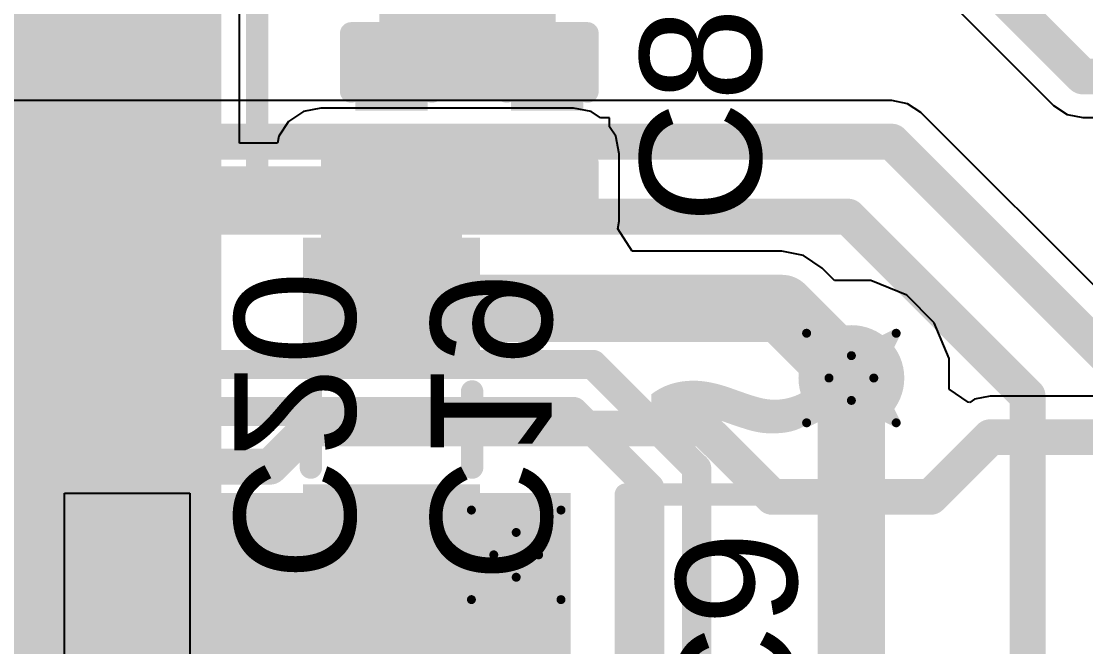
# Model space of a CAD drawing. Header units: inches. Extents: x -6 to 328, y -12 to 81.
# Drawn here: x 22.62 to 28.65, y 18.16 to 21.71 of the extents above; entities that cross this region are included whole.
import ezdxf

# ---------------------------------------------------------------- set-up
doc = ezdxf.new("R2010")
doc.units = ezdxf.units.IN
for name, color, linetype in [('Bottom Layer', 5, 'Continuous'), ('Bottom Overlay', 54, 'Continuous'), ('Drill Drawing', 1, 'Continuous'), ('Top Layer', 1, 'Continuous'), ('Top Overlay', 2, 'Continuous'), ('Top Paste', 8, 'Continuous'), ('Top Solder', 216, 'Continuous'), ('Via Holes', 16, 'Continuous')]:
    doc.layers.add(name, color=color, linetype=linetype)
doc.styles.add('Arial', font='', dxfattribs={"height": 0.2})
doc.styles.add('Arial_Bold', font='', dxfattribs={"height": 0.2})
doc.styles.get('Arial').set_extended_font_data('Arial')
doc.styles.get('Arial_Bold').set_extended_font_data('Arial', bold=True)

# ---------------------------------------------------------------- blocks, each defined once
blk = doc.blocks.new('LAN9255_ZMX019_9')
at = {"layer": 'Top Layer'}
for points in [[(-5.3, 8.45), (-5.3, 6.95), (-5.5, 6.95), (-5.5, 8.45)], [(-4.9, 8.45), (-4.9, 6.95), (-5.1, 6.95), (-5.1, 8.45)], [(-4.5, 8.45), (-4.5, 6.95), (-4.7, 6.95), (-4.7, 8.45)], [(-4.1, 8.45), (-4.1, 6.95), (-4.3, 6.95), (-4.3, 8.45)], [(-3.7, 8.45), (-3.7, 6.95), (-3.9, 6.95), (-3.9, 8.45)], [(-3.3, 8.45), (-3.3, 6.95), (-3.5, 6.95), (-3.5, 8.45)], [(-2.9, 8.45), (-2.9, 6.95), (-3.1, 6.95), (-3.1, 8.45)], [(-2.5, 8.45), (-2.5, 6.95), (-2.7, 6.95), (-2.7, 8.45)], [(-2.1, 8.45), (-2.1, 6.95), (-2.3, 6.95), (-2.3, 8.45)]]:
    blk.add_hatch(color=1, dxfattribs=at).paths.add_polyline_path(points)
at = {"layer": 'Top Paste'}
for points in [[(-5.3, 8.45), (-5.3, 6.95), (-5.5, 6.95), (-5.5, 8.45)], [(-4.9, 8.45), (-4.9, 6.95), (-5.1, 6.95), (-5.1, 8.45)], [(-4.5, 8.45), (-4.5, 6.95), (-4.7, 6.95), (-4.7, 8.45)], [(-4.1, 8.45), (-4.1, 6.95), (-4.3, 6.95), (-4.3, 8.45)], [(-3.7, 8.45), (-3.7, 6.95), (-3.9, 6.95), (-3.9, 8.45)], [(-3.3, 8.45), (-3.3, 6.95), (-3.5, 6.95), (-3.5, 8.45)], [(-2.9, 8.45), (-2.9, 6.95), (-3.1, 6.95), (-3.1, 8.45)], [(-2.5, 8.45), (-2.5, 6.95), (-2.7, 6.95), (-2.7, 8.45)], [(-2.1, 8.45), (-2.1, 6.95), (-2.3, 6.95), (-2.3, 8.45)]]:
    blk.add_hatch(color=8, dxfattribs=at).paths.add_polyline_path(points)
at = {"layer": 'Top Solder'}
for points in [[(-5.1984, 8.5516), (-5.1984, 6.8484), (-5.6016, 6.8484), (-5.6016, 8.5516)], [(-4.7984, 8.5516), (-4.7984, 6.8484), (-5.2016, 6.8484), (-5.2016, 8.5516)], [(-4.3984, 8.5516), (-4.3984, 6.8484), (-4.8016, 6.8484), (-4.8016, 8.5516)], [(-3.9984, 8.5516), (-3.9984, 6.8484), (-4.4016, 6.8484), (-4.4016, 8.5516)], [(-3.5984, 8.5516), (-3.5984, 6.8484), (-4.0016, 6.8484), (-4.0016, 8.5516)], [(-3.1984, 8.5516), (-3.1984, 6.8484), (-3.6016, 6.8484), (-3.6016, 8.5516)], [(-2.7984, 8.5516), (-2.7984, 6.8484), (-3.2016, 6.8484), (-3.2016, 8.5516)], [(-2.3984, 8.5516), (-2.3984, 6.8484), (-2.8016, 6.8484), (-2.8016, 8.5516)], [(-1.9984, 8.5516), (-1.9984, 6.8484), (-2.4016, 6.8484), (-2.4016, 8.5516)], [(-1.5984, 8.5516), (-1.5984, 6.8484), (-2.0016, 6.8484), (-2.0016, 8.5516)]]:
    blk.add_hatch(color=216, dxfattribs=at).paths.add_polyline_path(points)
blk = doc.blocks.new('IND_0603__1608_M_______41')
at = {"layer": 'Top Layer'}
for points in [[(-1, 0.4), (-0.4, 0.4), (-0.4, -0.4), (-1, -0.4)], [(0.4, 0.4), (1, 0.4), (1, -0.4), (0.4, -0.4)]]:
    blk.add_hatch(color=1, dxfattribs=at).paths.add_polyline_path(points)
at = {"layer": 'Top Paste'}
for points in [[(-1, 0.4), (-0.4, 0.4), (-0.4, -0.4), (-1, -0.4)], [(0.4, 0.4), (1, 0.4), (1, -0.4), (0.4, -0.4)]]:
    blk.add_hatch(color=8, dxfattribs=at).paths.add_polyline_path(points)
at = {"layer": 'Top Solder'}
for points in [[(-1.1016, 0.5016), (-0.2984, 0.5016), (-0.2984, -0.5016), (-1.1016, -0.5016)], [(0.2984, 0.5016), (1.1016, 0.5016), (1.1016, -0.5016), (0.2984, -0.5016)]]:
    blk.add_hatch(color=216, dxfattribs=at).paths.add_polyline_path(points)
at = {"layer": 'Top Overlay'}
for points in [[(-0.2032, 0.4572, 0.127, 0.127, 0), (0.2286, 0.4572, 0.127, 0.127, 0)], [(-0.2032, -0.4572, 0.127, 0.127, 0), (0.2286, -0.4572, 0.127, 0.127, 0)]]:
    blk.add_lwpolyline(points, format="xyseb", dxfattribs=at)
for points in [[(-0.2349, 0.4572, 0.0635, 0.0635, 1), (-0.1714, 0.4572, 0.0635, 0.0635, 1)], [(0.1968, 0.4572, 0.0635, 0.0635, 1), (0.2604, 0.4572, 0.0635, 0.0635, 1)], [(-0.2349, -0.4572, 0.0635, 0.0635, 1), (-0.1714, -0.4572, 0.0635, 0.0635, 1)], [(0.1968, -0.4572, 0.0635, 0.0635, 1), (0.2604, -0.4572, 0.0635, 0.0635, 1)]]:
    blk.add_lwpolyline(points, format="xyseb", close=True, dxfattribs=at)
blk = doc.blocks.new('CAP_0201_73')
at = {"layer": 'Top Layer'}
for points in [[(-0.45, 0.15), (-0.15, 0.15), (-0.15, -0.15), (-0.45, -0.15)], [(0.15, 0.15), (0.45, 0.15), (0.45, -0.15), (0.15, -0.15)]]:
    blk.add_hatch(color=1, dxfattribs=at).paths.add_polyline_path(points)
at = {"layer": 'Top Paste'}
for points in [[(-0.45, 0.15), (-0.15, 0.15), (-0.15, -0.15), (-0.45, -0.15)], [(0.15, 0.15), (0.45, 0.15), (0.45, -0.15), (0.15, -0.15)]]:
    blk.add_hatch(color=8, dxfattribs=at).paths.add_polyline_path(points)
at = {"layer": 'Top Solder'}
for points in [[(-0.505, 0.205), (-0.095, 0.205), (-0.095, -0.205), (-0.505, -0.205)], [(0.095, 0.205), (0.505, 0.205), (0.505, -0.205), (0.095, -0.205)]]:
    blk.add_hatch(color=216, dxfattribs=at).paths.add_polyline_path(points)
at = {"layer": 'Top Overlay'}
for points in [[(-0.5334, 0.2286, 0.127, 0.127, 0), (-0.2032, 0.2286, 0.127, 0.127, 0)], [(-0.5334, 0.2286, 0.127, 0.127, 0), (-0.5334, -0.2286, 0.127, 0.127, 0)], [(0.2032, 0.2286, 0.127, 0.127, 0), (0.5334, 0.2286, 0.127, 0.127, 0)], [(0.5334, 0.2286, 0.127, 0.127, 0), (0.5334, -0.2286, 0.127, 0.127, 0)], [(-0.5334, -0.2286, 0.127, 0.127, 0), (-0.2032, -0.2286, 0.127, 0.127, 0)], [(0.2032, -0.2286, 0.127, 0.127, 0), (0.5334, -0.2286, 0.127, 0.127, 0)]]:
    blk.add_lwpolyline(points, format="xyseb", dxfattribs=at)
for points in [[(-0.5651, 0.2286, 0.0635, 0.0635, 1), (-0.5016, 0.2286, 0.0635, 0.0635, 1)], [(-0.5651, 0.2286, 0.0635, 0.0635, 1), (-0.5016, 0.2286, 0.0635, 0.0635, 1)], [(-0.2349, 0.2286, 0.0635, 0.0635, 1), (-0.1714, 0.2286, 0.0635, 0.0635, 1)], [(0.1714, 0.2286, 0.0635, 0.0635, 1), (0.2349, 0.2286, 0.0635, 0.0635, 1)], [(0.5016, 0.2286, 0.0635, 0.0635, 1), (0.5651, 0.2286, 0.0635, 0.0635, 1)], [(0.5016, 0.2286, 0.0635, 0.0635, 1), (0.5651, 0.2286, 0.0635, 0.0635, 1)], [(-0.5651, -0.2286, 0.0635, 0.0635, 1), (-0.5016, -0.2286, 0.0635, 0.0635, 1)], [(-0.5651, -0.2286, 0.0635, 0.0635, 1), (-0.5016, -0.2286, 0.0635, 0.0635, 1)], [(-0.2349, -0.2286, 0.0635, 0.0635, 1), (-0.1714, -0.2286, 0.0635, 0.0635, 1)], [(0.1714, -0.2286, 0.0635, 0.0635, 1), (0.2349, -0.2286, 0.0635, 0.0635, 1)], [(0.5016, -0.2286, 0.0635, 0.0635, 1), (0.5651, -0.2286, 0.0635, 0.0635, 1)], [(0.5016, -0.2286, 0.0635, 0.0635, 1), (0.5651, -0.2286, 0.0635, 0.0635, 1)]]:
    blk.add_lwpolyline(points, format="xyseb", close=True, dxfattribs=at)
blk = doc.blocks.new('CAP_0201_74')
at = {"layer": 'Top Layer'}
for points in [[(-0.45, 0.15), (-0.15, 0.15), (-0.15, -0.15), (-0.45, -0.15)], [(0.15, 0.15), (0.45, 0.15), (0.45, -0.15), (0.15, -0.15)]]:
    blk.add_hatch(color=1, dxfattribs=at).paths.add_polyline_path(points)
at = {"layer": 'Top Paste'}
for points in [[(-0.45, 0.15), (-0.15, 0.15), (-0.15, -0.15), (-0.45, -0.15)], [(0.15, 0.15), (0.45, 0.15), (0.45, -0.15), (0.15, -0.15)]]:
    blk.add_hatch(color=8, dxfattribs=at).paths.add_polyline_path(points)
at = {"layer": 'Top Solder'}
for points in [[(-0.505, 0.205), (-0.095, 0.205), (-0.095, -0.205), (-0.505, -0.205)], [(0.095, 0.205), (0.505, 0.205), (0.505, -0.205), (0.095, -0.205)]]:
    blk.add_hatch(color=216, dxfattribs=at).paths.add_polyline_path(points)
at = {"layer": 'Top Overlay'}
for points in [[(-0.5334, 0.2286, 0.127, 0.127, 0), (-0.2032, 0.2286, 0.127, 0.127, 0)], [(-0.5334, 0.2286, 0.127, 0.127, 0), (-0.5334, -0.2286, 0.127, 0.127, 0)], [(0.2032, 0.2286, 0.127, 0.127, 0), (0.5334, 0.2286, 0.127, 0.127, 0)], [(0.5334, 0.2286, 0.127, 0.127, 0), (0.5334, -0.2286, 0.127, 0.127, 0)], [(-0.5334, -0.2286, 0.127, 0.127, 0), (-0.2032, -0.2286, 0.127, 0.127, 0)], [(0.2032, -0.2286, 0.127, 0.127, 0), (0.5334, -0.2286, 0.127, 0.127, 0)]]:
    blk.add_lwpolyline(points, format="xyseb", dxfattribs=at)
for points in [[(-0.5651, 0.2286, 0.0635, 0.0635, 1), (-0.5016, 0.2286, 0.0635, 0.0635, 1)], [(-0.5651, 0.2286, 0.0635, 0.0635, 1), (-0.5016, 0.2286, 0.0635, 0.0635, 1)], [(-0.2349, 0.2286, 0.0635, 0.0635, 1), (-0.1714, 0.2286, 0.0635, 0.0635, 1)], [(0.1714, 0.2286, 0.0635, 0.0635, 1), (0.2349, 0.2286, 0.0635, 0.0635, 1)], [(0.5016, 0.2286, 0.0635, 0.0635, 1), (0.5651, 0.2286, 0.0635, 0.0635, 1)], [(0.5016, 0.2286, 0.0635, 0.0635, 1), (0.5651, 0.2286, 0.0635, 0.0635, 1)], [(-0.5651, -0.2286, 0.0635, 0.0635, 1), (-0.5016, -0.2286, 0.0635, 0.0635, 1)], [(-0.5651, -0.2286, 0.0635, 0.0635, 1), (-0.5016, -0.2286, 0.0635, 0.0635, 1)], [(-0.2349, -0.2286, 0.0635, 0.0635, 1), (-0.1714, -0.2286, 0.0635, 0.0635, 1)], [(0.1714, -0.2286, 0.0635, 0.0635, 1), (0.2349, -0.2286, 0.0635, 0.0635, 1)], [(0.5016, -0.2286, 0.0635, 0.0635, 1), (0.5651, -0.2286, 0.0635, 0.0635, 1)], [(0.5016, -0.2286, 0.0635, 0.0635, 1), (0.5651, -0.2286, 0.0635, 0.0635, 1)]]:
    blk.add_lwpolyline(points, format="xyseb", close=True, dxfattribs=at)

msp = doc.modelspace()

# ---------------------------------------------------------------- hatches: boundary and pattern name
at = {"layer": 'Bottom Layer'}
h = msp.add_hatch(color=5, dxfattribs=at)
edge = h.paths.add_edge_path()
edge.add_arc((27.3219, 19.685), 0.3, 0, 360)
for points in [[(22.86, 15.7547), (23.5108, 15.7547), (23.5108, 19.0325), (22.86, 19.0325)], [(22.9108, 17.5316), (25.7302, 17.5316), (25.7302, 19.0325), (22.9108, 19.0325)]]:
    msp.add_hatch(color=5, dxfattribs=at).paths.add_polyline_path(points)
h = msp.add_hatch(color=5, dxfattribs=at)
edge = h.paths.add_edge_path()
edge.add_arc((25.4213, 18.682), 0.3, 0, 360)
at = {"layer": 'Top Layer'}
for points in [[(24.646, 21.257), (25.646, 21.257), (25.646, 23.5966), (24.646, 23.5966)], [(24.3142, 20.574), (25.7468, 20.574), (25.7468, 20.957), (24.3142, 20.957)], [(24.3142, 19.7802), (25.1142, 19.7802), (25.1142, 20.957), (24.3142, 20.957)]]:
    msp.add_hatch(color=1, dxfattribs=at).paths.add_polyline_path(points)
h = msp.add_hatch(color=1, dxfattribs=at)
edge = h.paths.add_edge_path()
edge.add_arc((27.3219, 19.685), 0.3, 0, 360)
h = msp.add_hatch(color=1, dxfattribs=at)
edge = h.paths.add_edge_path()
edge.add_arc((25.4213, 18.682), 0.3, 0, 360)
at = {"layer": 'Via Holes'}
h = msp.add_hatch(color=7, dxfattribs=at)
edge = h.paths.add_edge_path()
edge.add_arc((27.3219, 19.685), 0.15, 0, 360)
h = msp.add_hatch(color=7, dxfattribs=at)
edge = h.paths.add_edge_path()
edge.add_arc((25.4213, 18.682), 0.15, 0, 360)

# ---------------------------------------------------------------- linework, layer by layer
at = {"layer": 'Bottom Layer'}
for p, q in [((26.8453, 22.8547), (28.4688, 21.2311)), ((27.5512, 21.2589), (19.5761, 21.2589)), ((27.6404, 21.2412), (27.5512, 21.2589)), ((27.716, 21.1906), (27.6404, 21.2412)), ((29.5824, 19.3242), (27.716, 21.1906)), ((28.4688, 21.2311), (28.5445, 21.1806)), ((28.5445, 21.1806), (28.6337, 21.1628)), ((28.6337, 21.1628), (32.784, 21.1628)), ((22.86, 15.7547), (22.86, 19.0325)), ((22.86, 19.0325), (23.5712, 19.0325)), ((23.5712, 19.0325), (23.5712, 14.9189))]:
    msp.add_line(p, q, dxfattribs=at)
for points in [[(27.0101, 23.0195, 0.2032, 0.2032, 0), (28.6337, 21.3959, 0.2032, 0.2032, 0)], [(28.6337, 21.3959, 0.2032, 0.2032, 0), (32.8806, 21.3959, 0.2032, 0.2032, 0)], [(19.378, 21.0258, 0.2032, 0.2032, 0), (27.5512, 21.0258, 0.2032, 0.2032, 0)], [(27.5512, 21.0258, 0.2032, 0.2032, 0), (29.869, 18.708, 0.2032, 0.2032, 0)], [(17.4049, 20.6005, 0.2032, 0.2032, 0), (27.3035, 20.6005, 0.2032, 0.2032, 0)], [(27.3035, 20.6005, 0.2032, 0.2032, 0), (28.321, 19.583, 0.2032, 0.2032, 0)], [(27.3219, 17.3676, 0.381, 0.381, 0), (27.3219, 19.685, 0.381, 0.381, 0)], [(21.152, 19.7622, 0.1651, 0.1651, 0), (25.8556, 19.7622, 0.1651, 0.1651, 0)], [(25.8556, 19.7622, 0.1651, 0.1651, 0), (26.4447, 19.1731, 0.1651, 0.1651, 0)], [(28.321, 17.6276, 0.2032, 0.2032, 0), (28.321, 19.583, 0.2032, 0.2032, 0)], [(21.6737, 19.4955, 0.1651, 0.1651, 0), (25.7452, 19.4955, 0.1651, 0.1651, 0)], [(25.7452, 19.4955, 0.1651, 0.1651, 0), (26.178, 19.0626, 0.1651, 0.1651, 0)], [(26.4447, 17.3059, 0.1651, 0.1651, 0), (26.4447, 19.1731, 0.1651, 0.1651, 0)], [(26.178, 17.2903, 0.1651, 0.1651, 0), (26.178, 19.0626, 0.1651, 0.1651, 0)]]:
    msp.add_lwpolyline(points, format="xyseb", dxfattribs=at)
for points in [[(28.5829, 21.3959, 0.1016, 0.1016, 1), (28.6845, 21.3959, 0.1016, 0.1016, 1)], [(28.5829, 21.3959, 0.1016, 0.1016, 1), (28.6845, 21.3959, 0.1016, 0.1016, 1)], [(27.5004, 21.0258, 0.1016, 0.1016, 1), (27.602, 21.0258, 0.1016, 0.1016, 1)], [(27.5004, 21.0258, 0.1016, 0.1016, 1), (27.602, 21.0258, 0.1016, 0.1016, 1)], [(27.2527, 20.6005, 0.1016, 0.1016, 1), (27.3543, 20.6005, 0.1016, 0.1016, 1)], [(27.2527, 20.6005, 0.1016, 0.1016, 1), (27.3543, 20.6005, 0.1016, 0.1016, 1)], [(27.2266, 19.685, 0.1905, 0.1905, 1), (27.4171, 19.685, 0.1905, 0.1905, 1)], [(25.8143, 19.7622, 0.0825, 0.0825, 1), (25.8969, 19.7622, 0.0825, 0.0825, 1)], [(25.8143, 19.7622, 0.0825, 0.0825, 1), (25.8969, 19.7622, 0.0825, 0.0825, 1)], [(28.2702, 19.583, 0.1016, 0.1016, 1), (28.3718, 19.583, 0.1016, 0.1016, 1)], [(28.2702, 19.583, 0.1016, 0.1016, 1), (28.3718, 19.583, 0.1016, 0.1016, 1)], [(25.7039, 19.4955, 0.0825, 0.0825, 1), (25.7864, 19.4955, 0.0825, 0.0825, 1)], [(25.7039, 19.4955, 0.0825, 0.0825, 1), (25.7864, 19.4955, 0.0825, 0.0825, 1)], [(26.4034, 19.1731, 0.0825, 0.0825, 1), (26.486, 19.1731, 0.0825, 0.0825, 1)], [(26.4034, 19.1731, 0.0825, 0.0825, 1), (26.486, 19.1731, 0.0825, 0.0825, 1)], [(26.1367, 19.0626, 0.0825, 0.0825, 1), (26.2193, 19.0626, 0.0825, 0.0825, 1)], [(26.1367, 19.0626, 0.0825, 0.0825, 1), (26.2193, 19.0626, 0.0825, 0.0825, 1)]]:
    msp.add_lwpolyline(points, format="xyseb", close=True, dxfattribs=at)
at = {"layer": 'Drill Drawing'}
for points in [[(27.0679, 19.939, 0.0508, 0.0508, 0), (27.3219, 19.812, 0.0508, 0.0508, 0)], [(27.0679, 19.939, 0.0508, 0.0508, 0), (27.1949, 19.685, 0.0508, 0.0508, 0)], [(27.3219, 19.812, 0.0508, 0.0508, 0), (27.5759, 19.939, 0.0508, 0.0508, 0)], [(27.4489, 19.685, 0.0508, 0.0508, 0), (27.5759, 19.939, 0.0508, 0.0508, 0)], [(27.0679, 19.431, 0.0508, 0.0508, 0), (27.1949, 19.685, 0.0508, 0.0508, 0)], [(27.4489, 19.685, 0.0508, 0.0508, 0), (27.5759, 19.431, 0.0508, 0.0508, 0)], [(27.0679, 19.431, 0.0508, 0.0508, 0), (27.3219, 19.558, 0.0508, 0.0508, 0)], [(27.3219, 19.558, 0.0508, 0.0508, 0), (27.5759, 19.431, 0.0508, 0.0508, 0)], [(25.1673, 18.936, 0.0508, 0.0508, 0), (25.4213, 18.809, 0.0508, 0.0508, 0)], [(25.1673, 18.936, 0.0508, 0.0508, 0), (25.2943, 18.682, 0.0508, 0.0508, 0)], [(25.4213, 18.809, 0.0508, 0.0508, 0), (25.6753, 18.936, 0.0508, 0.0508, 0)], [(25.5483, 18.682, 0.0508, 0.0508, 0), (25.6753, 18.936, 0.0508, 0.0508, 0)], [(25.1673, 18.428, 0.0508, 0.0508, 0), (25.2943, 18.682, 0.0508, 0.0508, 0)], [(25.5483, 18.682, 0.0508, 0.0508, 0), (25.6753, 18.428, 0.0508, 0.0508, 0)], [(25.1673, 18.428, 0.0508, 0.0508, 0), (25.4213, 18.555, 0.0508, 0.0508, 0)], [(25.4213, 18.555, 0.0508, 0.0508, 0), (25.6753, 18.428, 0.0508, 0.0508, 0)]]:
    msp.add_lwpolyline(points, format="xyseb", dxfattribs=at)
for points in [[(27.0552, 19.939, 0.0254, 0.0254, 1), (27.0806, 19.939, 0.0254, 0.0254, 1)], [(27.0552, 19.939, 0.0254, 0.0254, 1), (27.0806, 19.939, 0.0254, 0.0254, 1)], [(27.5632, 19.939, 0.0254, 0.0254, 1), (27.5886, 19.939, 0.0254, 0.0254, 1)], [(27.5632, 19.939, 0.0254, 0.0254, 1), (27.5886, 19.939, 0.0254, 0.0254, 1)], [(27.3092, 19.812, 0.0254, 0.0254, 1), (27.3346, 19.812, 0.0254, 0.0254, 1)], [(27.3092, 19.812, 0.0254, 0.0254, 1), (27.3346, 19.812, 0.0254, 0.0254, 1)], [(27.1822, 19.685, 0.0254, 0.0254, 1), (27.2076, 19.685, 0.0254, 0.0254, 1)], [(27.1822, 19.685, 0.0254, 0.0254, 1), (27.2076, 19.685, 0.0254, 0.0254, 1)], [(27.4362, 19.685, 0.0254, 0.0254, 1), (27.4616, 19.685, 0.0254, 0.0254, 1)], [(27.4362, 19.685, 0.0254, 0.0254, 1), (27.4616, 19.685, 0.0254, 0.0254, 1)], [(27.3092, 19.558, 0.0254, 0.0254, 1), (27.3346, 19.558, 0.0254, 0.0254, 1)], [(27.3092, 19.558, 0.0254, 0.0254, 1), (27.3346, 19.558, 0.0254, 0.0254, 1)], [(27.0552, 19.431, 0.0254, 0.0254, 1), (27.0806, 19.431, 0.0254, 0.0254, 1)], [(27.0552, 19.431, 0.0254, 0.0254, 1), (27.0806, 19.431, 0.0254, 0.0254, 1)], [(27.5632, 19.431, 0.0254, 0.0254, 1), (27.5886, 19.431, 0.0254, 0.0254, 1)], [(27.5632, 19.431, 0.0254, 0.0254, 1), (27.5886, 19.431, 0.0254, 0.0254, 1)], [(25.1546, 18.936, 0.0254, 0.0254, 1), (25.18, 18.936, 0.0254, 0.0254, 1)], [(25.1546, 18.936, 0.0254, 0.0254, 1), (25.18, 18.936, 0.0254, 0.0254, 1)], [(25.6626, 18.936, 0.0254, 0.0254, 1), (25.688, 18.936, 0.0254, 0.0254, 1)], [(25.6626, 18.936, 0.0254, 0.0254, 1), (25.688, 18.936, 0.0254, 0.0254, 1)], [(25.4086, 18.809, 0.0254, 0.0254, 1), (25.434, 18.809, 0.0254, 0.0254, 1)], [(25.4086, 18.809, 0.0254, 0.0254, 1), (25.434, 18.809, 0.0254, 0.0254, 1)], [(25.2816, 18.682, 0.0254, 0.0254, 1), (25.307, 18.682, 0.0254, 0.0254, 1)], [(25.2816, 18.682, 0.0254, 0.0254, 1), (25.307, 18.682, 0.0254, 0.0254, 1)], [(25.5356, 18.682, 0.0254, 0.0254, 1), (25.561, 18.682, 0.0254, 0.0254, 1)], [(25.5356, 18.682, 0.0254, 0.0254, 1), (25.561, 18.682, 0.0254, 0.0254, 1)], [(25.4086, 18.555, 0.0254, 0.0254, 1), (25.434, 18.555, 0.0254, 0.0254, 1)], [(25.4086, 18.555, 0.0254, 0.0254, 1), (25.434, 18.555, 0.0254, 0.0254, 1)], [(25.1546, 18.428, 0.0254, 0.0254, 1), (25.18, 18.428, 0.0254, 0.0254, 1)], [(25.1546, 18.428, 0.0254, 0.0254, 1), (25.18, 18.428, 0.0254, 0.0254, 1)], [(25.6626, 18.428, 0.0254, 0.0254, 1), (25.688, 18.428, 0.0254, 0.0254, 1)], [(25.6626, 18.428, 0.0254, 0.0254, 1), (25.688, 18.428, 0.0254, 0.0254, 1)]]:
    msp.add_lwpolyline(points, format="xyseb", close=True, dxfattribs=at)
at = {"layer": 'Top Layer'}
for p, q in [((23.8516, 21.6788), (23.8516, 22.6852)), ((23.8516, 21.0167), (23.8516, 21.6788)), ((24.2151, 21.1963), (24.1311, 21.1401)), ((24.3142, 21.216), (24.2151, 21.1963)), ((25.7468, 21.216), (24.3142, 21.216)), ((25.8459, 21.1963), (25.7468, 21.216)), ((25.8999, 21.1602), (25.8459, 21.1963)), ((24.1311, 21.1401), (24.0749, 21.0561)), ((25.95, 21.1602), (25.8999, 21.1602)), ((25.95, 21.1101), (25.95, 21.1602)), ((25.9861, 21.0561), (25.95, 21.1101)), ((24.0671, 21.0167), (23.8516, 21.0167)), ((24.0749, 21.0561), (24.0671, 21.0167)), ((26.0058, 20.957), (25.9861, 21.0561)), ((26.0058, 20.574), (26.0058, 20.957)), ((25.9972, 20.5309), (26.0058, 20.574)), ((26.0798, 20.4039), (25.9972, 20.5309)), ((26.9267, 20.4039), (26.0798, 20.4039)), ((27.0505, 20.3793), (26.9267, 20.4039)), ((27.1556, 20.3091), (27.0505, 20.3793)), ((27.2257, 20.239), (27.1556, 20.3091)), ((27.4321, 20.239), (27.2257, 20.239)), ((27.6357, 20.1547), (27.4321, 20.239)), ((27.7915, 19.9988), (27.6357, 20.1547)), ((27.8759, 19.7952), (27.7915, 19.9988)), ((27.8759, 19.6211), (27.8759, 19.7952)), ((27.9848, 19.5488), (27.8759, 19.6211)), ((28.0201, 19.5647), (27.9932, 19.5468)), ((28.1093, 19.5825), (28.0201, 19.5647)), ((34.0658, 19.5825), (28.1093, 19.5825)), ((27.9932, 19.5468), (27.9848, 19.5488))]:
    msp.add_line(p, q, dxfattribs=at)
for points in [[(22.8984, 20.782, 0.2032, 0.2032, 0), (22.9, 20.7836, 0.2032, 0.2032, 0)], [(22.9, 20.7836, 0.2032, 0.2032, 0), (24.6908, 20.7836, 0.2032, 0.2032, 0)], [(24.6908, 20.7836, 0.2032, 0.2032, 0), (24.7142, 20.807, 0.2032, 0.2032, 0)], [(24.7142, 20.0802, 0.2032, 0.2032, 0), (24.7142, 20.807, 0.2032, 0.2032, 0)], [(24.7142, 20.0802, 0.381, 0.381, 0), (24.7198, 20.0858, 0.381, 0.381, 0)], [(24.7142, 20.0802, 0.381, 0.381, 0), (26.9267, 20.0802, 0.381, 0.381, 0)], [(26.9267, 20.0802, 0.381, 0.381, 0), (27.3219, 19.685, 0.381, 0.381, 0)], [(22.0917, 19.982, 0.2032, 0.2032, 0), (22.8984, 19.982, 0.2032, 0.2032, 0)], [(21.9407, 19.582, 0.2032, 0.2032, 0), (22.8984, 19.582, 0.2032, 0.2032, 0)], [(24.0255, 19.182, 0.2032, 0.2032, 0), (24.242, 19.3985, 0.2032, 0.2032, 0)], [(24.242, 19.3985, 0.2032, 0.2032, 0), (26.4854, 19.3985, 0.2032, 0.2032, 0)], [(26.4854, 19.3985, 0.2032, 0.2032, 0), (26.8732, 19.0107, 0.2032, 0.2032, 0)], [(27.7706, 19.0107, 0.2032, 0.2032, 0), (28.1093, 19.3494, 0.2032, 0.2032, 0)], [(28.1093, 19.3494, 0.2032, 0.2032, 0), (35.6816, 19.3494, 0.2032, 0.2032, 0)], [(22.8984, 19.182, 0.2032, 0.2032, 0), (24.0255, 19.182, 0.2032, 0.2032, 0)], [(26.8732, 19.0107, 0.2032, 0.2032, 0), (27.7706, 19.0107, 0.2032, 0.2032, 0)], [(22.2484, 18.782, 0.1651, 0.1651, 0), (22.8984, 18.782, 0.1651, 0.1651, 0)], [(23.916, 17.982, 0.2032, 0.2032, 0), (24.6151, 18.6811, 0.2032, 0.2032, 0)], [(24.6151, 18.6811, 0.2032, 0.2032, 0), (25.4204, 18.6811, 0.2032, 0.2032, 0)], [(25.4204, 18.6811, 0.2032, 0.2032, 0), (25.4213, 18.682, 0.2032, 0.2032, 0)], [(22.2484, 18.382, 0.1651, 0.1651, 0), (22.8984, 18.382, 0.1651, 0.1651, 0)]]:
    msp.add_lwpolyline(points, format="xyseb", dxfattribs=at)
for points in [[(22.8476, 20.782, 0.1016, 0.1016, 1), (22.9492, 20.782, 0.1016, 0.1016, 1)], [(22.8492, 20.7836, 0.1016, 0.1016, 1), (22.9508, 20.7836, 0.1016, 0.1016, 1)], [(22.8492, 20.7836, 0.1016, 0.1016, 1), (22.9508, 20.7836, 0.1016, 0.1016, 1)], [(24.64, 20.7836, 0.1016, 0.1016, 1), (24.7416, 20.7836, 0.1016, 0.1016, 1)], [(24.64, 20.7836, 0.1016, 0.1016, 1), (24.7416, 20.7836, 0.1016, 0.1016, 1)], [(24.6634, 20.807, 0.1016, 0.1016, 1), (24.765, 20.807, 0.1016, 0.1016, 1)], [(24.6634, 20.807, 0.1016, 0.1016, 1), (24.765, 20.807, 0.1016, 0.1016, 1)], [(24.619, 20.0802, 0.1905, 0.1905, 1), (24.8094, 20.0802, 0.1905, 0.1905, 1)], [(24.619, 20.0802, 0.1905, 0.1905, 1), (24.8094, 20.0802, 0.1905, 0.1905, 1)], [(24.6245, 20.0858, 0.1905, 0.1905, 1), (24.815, 20.0858, 0.1905, 0.1905, 1)], [(26.8314, 20.0802, 0.1905, 0.1905, 1), (27.0219, 20.0802, 0.1905, 0.1905, 1)], [(26.8314, 20.0802, 0.1905, 0.1905, 1), (27.0219, 20.0802, 0.1905, 0.1905, 1)], [(24.6634, 20.0802, 0.1016, 0.1016, 1), (24.765, 20.0802, 0.1016, 0.1016, 1)], [(22.8476, 19.982, 0.1016, 0.1016, 1), (22.9492, 19.982, 0.1016, 0.1016, 1)], [(27.2266, 19.685, 0.1905, 0.1905, 1), (27.4171, 19.685, 0.1905, 0.1905, 1)], [(22.8476, 19.582, 0.1016, 0.1016, 1), (22.9492, 19.582, 0.1016, 0.1016, 1)], [(24.1912, 19.3985, 0.1016, 0.1016, 1), (24.2928, 19.3985, 0.1016, 0.1016, 1)], [(24.1912, 19.3985, 0.1016, 0.1016, 1), (24.2928, 19.3985, 0.1016, 0.1016, 1)], [(26.4346, 19.3985, 0.1016, 0.1016, 1), (26.5362, 19.3985, 0.1016, 0.1016, 1)], [(26.4346, 19.3985, 0.1016, 0.1016, 1), (26.5362, 19.3985, 0.1016, 0.1016, 1)], [(28.0585, 19.3494, 0.1016, 0.1016, 1), (28.1601, 19.3494, 0.1016, 0.1016, 1)], [(28.0585, 19.3494, 0.1016, 0.1016, 1), (28.1601, 19.3494, 0.1016, 0.1016, 1)], [(22.8476, 19.182, 0.1016, 0.1016, 1), (22.9492, 19.182, 0.1016, 0.1016, 1)], [(23.9747, 19.182, 0.1016, 0.1016, 1), (24.0763, 19.182, 0.1016, 0.1016, 1)], [(23.9747, 19.182, 0.1016, 0.1016, 1), (24.0763, 19.182, 0.1016, 0.1016, 1)], [(26.8224, 19.0107, 0.1016, 0.1016, 1), (26.924, 19.0107, 0.1016, 0.1016, 1)], [(26.8224, 19.0107, 0.1016, 0.1016, 1), (26.924, 19.0107, 0.1016, 0.1016, 1)], [(27.7198, 19.0107, 0.1016, 0.1016, 1), (27.8214, 19.0107, 0.1016, 0.1016, 1)], [(27.7198, 19.0107, 0.1016, 0.1016, 1), (27.8214, 19.0107, 0.1016, 0.1016, 1)], [(22.8571, 18.782, 0.0825, 0.0825, 1), (22.9397, 18.782, 0.0825, 0.0825, 1)], [(24.5643, 18.6811, 0.1016, 0.1016, 1), (24.6659, 18.6811, 0.1016, 0.1016, 1)], [(24.5643, 18.6811, 0.1016, 0.1016, 1), (24.6659, 18.6811, 0.1016, 0.1016, 1)], [(25.3696, 18.6811, 0.1016, 0.1016, 1), (25.4712, 18.6811, 0.1016, 0.1016, 1)], [(25.3696, 18.6811, 0.1016, 0.1016, 1), (25.4712, 18.6811, 0.1016, 0.1016, 1)], [(25.3705, 18.682, 0.1016, 0.1016, 1), (25.4721, 18.682, 0.1016, 0.1016, 1)], [(22.8571, 18.382, 0.0825, 0.0825, 1), (22.9397, 18.382, 0.0825, 0.0825, 1)]]:
    msp.add_lwpolyline(points, format="xyseb", close=True, dxfattribs=at)
at = {"layer": 'Top Overlay'}
for points in [[(23.9522, 20.5736, 0.127, 0.127, 0), (23.9522, 21.87, 0.127, 0.127, 0)], [(24.9428, 21.6404, 0.127, 0.127, 0), (24.9428, 21.87, 0.127, 0.127, 0)], [(23.9522, 20.5736, 0.127, 0.127, 0), (24.4856, 20.5736, 0.127, 0.127, 0)], [(26.043, 19.0239, 0.127, 0.127, 0), (27.313, 19.0239, 0.127, 0.127, 0)], [(26.043, 17.2974, 0.127, 0.127, 0), (26.043, 19.0239, 0.127, 0.127, 0)], [(27.313, 17.2974, 0.127, 0.127, 0), (27.313, 19.0239, 0.127, 0.127, 0)]]:
    msp.add_lwpolyline(points, format="xyseb", dxfattribs=at)
for points in [[(24.911, 21.6404, 0.0635, 0.0635, 1), (24.9746, 21.6404, 0.0635, 0.0635, 1)], [(23.9204, 20.5736, 0.0635, 0.0635, 1), (23.984, 20.5736, 0.0635, 0.0635, 1)], [(23.9204, 20.5736, 0.0635, 0.0635, 1), (23.984, 20.5736, 0.0635, 0.0635, 1)], [(24.4538, 20.5736, 0.0635, 0.0635, 1), (24.5174, 20.5736, 0.0635, 0.0635, 1)], [(26.0112, 19.0239, 0.0635, 0.0635, 1), (26.0747, 19.0239, 0.0635, 0.0635, 1)], [(26.0112, 19.0239, 0.0635, 0.0635, 1), (26.0747, 19.0239, 0.0635, 0.0635, 1)], [(27.2812, 19.0239, 0.0635, 0.0635, 1), (27.3447, 19.0239, 0.0635, 0.0635, 1)], [(27.2812, 19.0239, 0.0635, 0.0635, 1), (27.3447, 19.0239, 0.0635, 0.0635, 1)]]:
    msp.add_lwpolyline(points, format="xyseb", close=True, dxfattribs=at)

# ---------------------------------------------------------------- block references
for name, p, rotation in [('LAN9255_ZMX019_9', (15.1984, 16.182), 270), ('CAP_0201_73', (24.7142, 21.107), 90), ('CAP_0201_74', (25.5968, 21.107), 90), ('IND_0603__1608_M_______41', (24.7142, 19.3802), 90)]:
    msp.add_blockref(name, p, dxfattribs=dict(rotation=rotation))

# ---------------------------------------------------------------- texts
at = {"layer": 'Bottom Overlay', "style": 'Arial', "text_generation_flag": 2}
for s, p in [('C20', (23.8234, 18.5349)), ('C19', (24.9371, 18.5278))]:
    msp.add_text(s, height=0.6858, rotation=270, dxfattribs=at).set_placement(p)
at = {"layer": 'Top Overlay', "style": 'Arial'}
for s, p in [('C8', (26.8096, 20.5615)), ('C9', (27.0128, 17.5897))]:
    msp.add_text(s, height=0.6858, rotation=90, dxfattribs=at).set_placement(p)
at = {"layer": 'Top Overlay', "style": 'Arial_Bold'}
msp.add_text('~', height=1.3, dxfattribs=at).set_placement((26.115, 18.8949))

doc.saveas('drawing.dxf')
